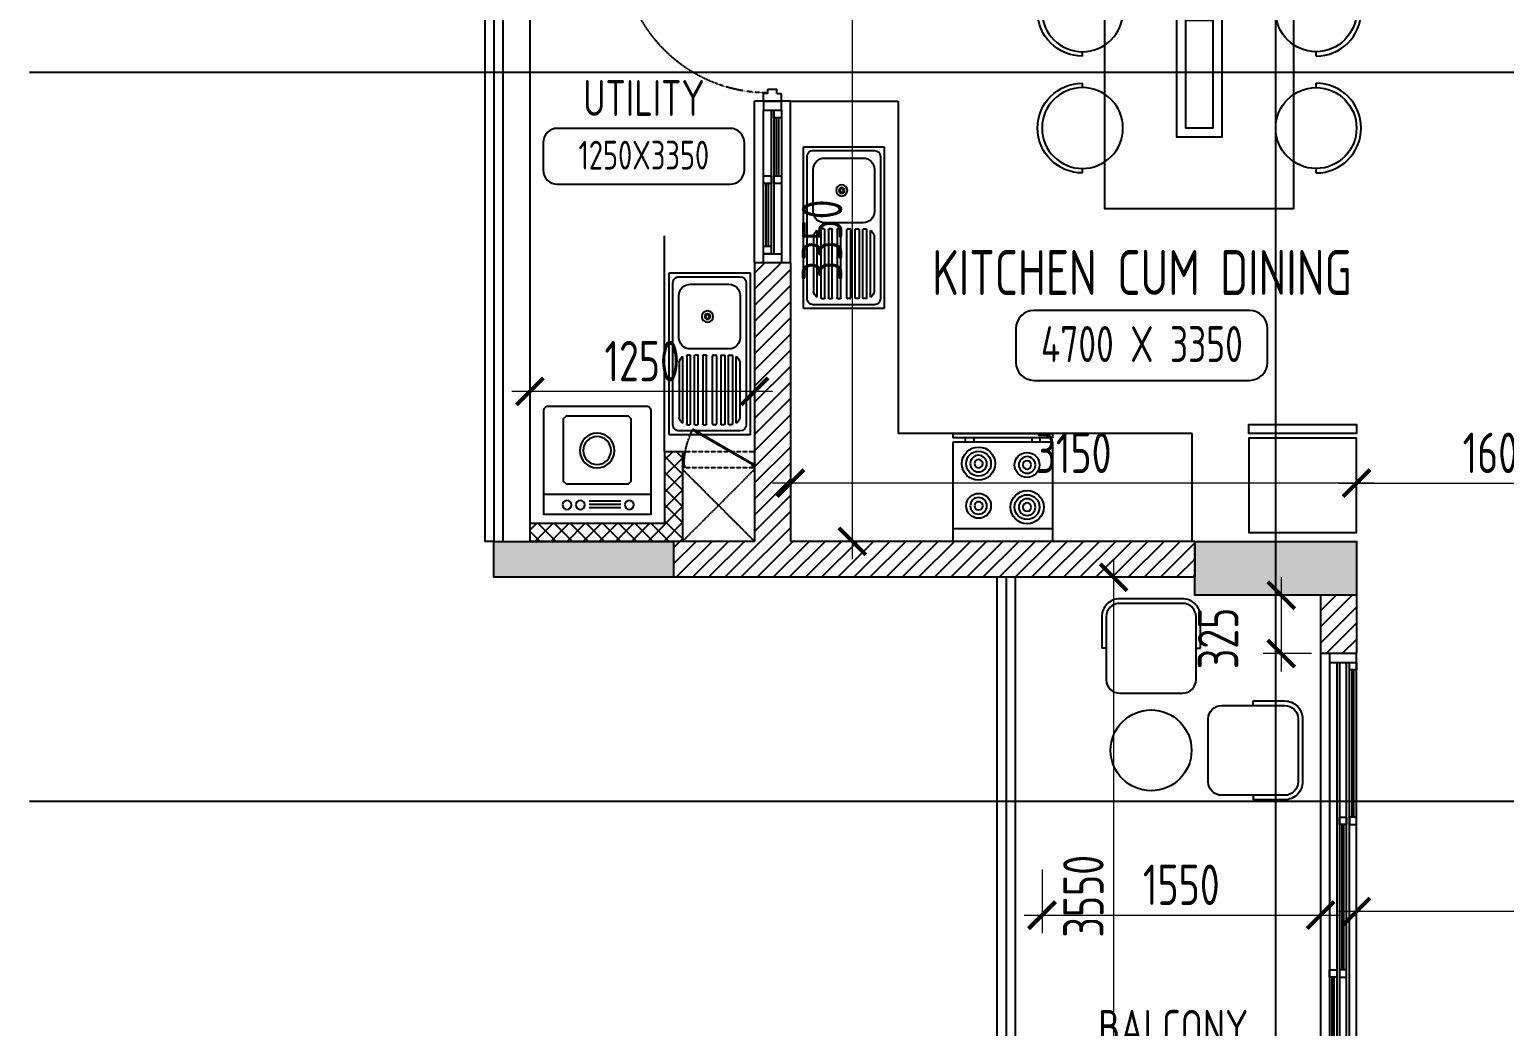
# Model space of a CAD drawing. Header units: millimetres. Extents: x -92307 to 258096, y -47434 to 112633.
# Drawn here: x -49828 to -41620, y -19580 to -14032 of the extents above; entities that cross this region are included whole.
import ezdxf
from ezdxf.enums import TextEntityAlignment as Align

# ---------------------------------------------------------------- set-up
doc = ezdxf.new("R2010")
doc.units = ezdxf.units.MM
doc.header["$LTSCALE"] = 10
doc.header["$PDMODE"] = 35
doc.header["$PDSIZE"] = 500
doc.linetypes.add('DASHED', pattern=[19.05, 12.7, -6.35])
doc.linetypes.add('HIDDEN', pattern=[9.525, 6.35, -3.175])
for name, color, linetype in [('07--DIM-1', 1, 'Continuous'), ('A--BLOCKWALL-1', 9, 'Continuous'), ('A--BLOCKWALL-2', 2, 'Continuous'), ('A--BLOCKWALL-3', 3, 'Continuous'), ('A--BLOCKWALL-HATCH', 8, 'Continuous'), ('A--DOWN', 34, 'Continuous'), ('A--FIXTURE-0', 8, 'Continuous'), ('A--FURNITURE-0', 253, 'Continuous'), ('A--GLAZING-0', 181, 'Continuous'), ('A--HANDRAIL-1', 9, 'Continuous'), ('A--HATCH-1', 8, 'Continuous'), ('A--SANITARY-0', 253, 'Continuous'), ('A--SHAFT-HIDDEN', 9, 'HIDDEN'), ('A--SPACENUMBER', 2, 'Continuous'), ('A--SPACENUMBER-1', 8, 'Continuous'), ('A--SPACEREF', 3, 'Continuous'), ('A--Stucture', 9, 'Continuous'), ('A--TILING-1', 8, 'Continuous'), ('Typical floor Column Centre line$0$X-3rd Floor Column$0$A--COL250', 250, 'Continuous'), ('Typical floor Column Centre line$0$X-3rd Floor Column$0$A--CONCRETE-4', 4, 'Continuous')]:
    doc.layers.add(name, color=color, linetype=linetype)
doc.styles.add('ISO', font='isocp2.shx', dxfattribs={"width": 0.8})
doc.dimstyles.new('A-DIM-100', dxfattribs={"dimscale": 100, "dimtxt": 2.25, "dimasz": 1.5, "dimexe": 1, "dimexo": 0.5, "dimgap": 0, "dimtad": 0, "dimdec": 0, "dimzin": 12, "dimdsep": 46, "dimtxsty": 'ISO', "dimblk": 'ARCHTICK', "dimcen": 1, "dimdle": 1, "dimclrd": 8, "dimclre": 8, "dimclrt": 256, "dimadec": 0, "dimazin": 3, "dimtfac": 1, "dimtdec": 0, "dimtmove": 1, "dimatfit": 2, "dimfxl": 1, "dimtvp": 0.75, "dimtolj": 1, "dimtzin": 12, "dimlwd": 18, "dimlwe": 18, "dimarcsym": 0})
pattern_1 = [(45, (-32543.27, -23780.42), (-44.90128, 44.90128), [])]
pattern_2 = [(45, (-32543.27, -23780.42), (-44.90128, 44.90128), []), (135, (-32543.27, -23780.42), (-44.90128, -44.90128), [])]

# ---------------------------------------------------------------- blocks, each defined once
blk = doc.blocks.new('A$C337B3EF4')
for p, q in [((0, 225), (0, 250)), ((0, -250), (0, -225))]:
    blk.add_line(p, q)
blk.add_circle((0, 0), 225)
blk.add_arc((0, 0), 250, 270, 90)
blk = doc.blocks.new('A$C666E5324')
at = {"layer": 'A--FURNITURE-0'}
for points in [[(0, -525), (-1500, -525), (-1500, 525), (0, 525)], [(-400, -125), (-1100, -125), (-1100, 125), (-400, 125)], [(-450, -75), (-1050, -75), (-1050, 75), (-450, 75)]]:
    blk.add_lwpolyline(points, close=True, dxfattribs=at)
at = {"layer": 'A--FURNITURE-0', "xscale": -1, "rotation": 270.000000000004}
for p in [(-1050, 650), (-400, 650)]:
    blk.add_blockref('A$C337B3EF4', p, dxfattribs=at)
at = {"layer": 'A--FURNITURE-0', "rotation": 270.000000000004}
for p in [(-1050, -650), (-400, -650)]:
    blk.add_blockref('A$C337B3EF4', p, dxfattribs=at)
blk = doc.blocks.new('A$C34D21E7E')
at = {"layer": 'A--DOWN'}
for p, q in [((-150, 2450), (-150, -150)), ((-110, 2450), (-110, -150)), ((-95, 2450), (-95, -150)), ((-55, -150), (-55, 2450)), ((-40, -150), (-40, 2450)), ((0, -150), (0, 2450))]:
    blk.add_line(p, q, dxfattribs=at)
for points in [[(-150, 2450), (0, 2450), (0, 2500), (-150, 2500)], [(-40, 2450), (0, 2450), (0, 2410), (-40, 2410)], [(-95, 1590), (-55, 1590), (-55, 1550), (-95, 1550)], [(-40, 1550), (0, 1550), (0, 1590), (-40, 1590)], [(-150, 740), (-110, 740), (-110, 700), (-150, 700)], [(-95, 700), (-55, 700), (-55, 740), (-95, 740)], [(-150, -150), (-110, -150), (-110, -110), (-150, -110)], [(-150, -150), (0, -150), (0, -200), (-150, -200)]]:
    blk.add_lwpolyline(points, close=True, dxfattribs=at)
at = {"layer": 'A--GLAZING-0'}
for p, q in [((-25, 1590), (-25, 2410)), ((-15, 1590), (-15, 2410)), ((-80, 740), (-80, 1550)), ((-70, 740), (-70, 1550)), ((-135, -110), (-135, 700)), ((-125, -110), (-125, 700))]:
    blk.add_line(p, q, dxfattribs=at)
blk = doc.blocks.new('A$C1CBF2325')
at = {"layer": 'A--DOWN'}
for p, q in [((100, 0), (0, 0)), ((0, 0), (0, -42)), ((100, 0), (100, -42)), ((25, -42), (0, -42)), ((25, -42), (25, -67)), ((75, -67), (25, -67)), ((75, -42), (75, -67)), ((75, -42), (100, -42)), ((78.8, -46.2), (78.8, -67)), ((78.8, -46.2), (886, -46.2)), ((78.8, -67), (886, -67)), ((886, -67), (886, -46.2)), ((25, -858), (0, -858)), ((0, -900), (0, -858)), ((100, -900), (0, -900)), ((75, -833), (25, -833)), ((25, -858), (25, -833)), ((75, -858), (75, -833)), ((75, -858), (100, -858)), ((100, -900), (100, -858))]:
    blk.add_line(p, q, dxfattribs=at)
at = {"layer": 'A--DOWN', "color": 8, "linetype": 'DASHED', "ltscale": 0.005}
blk.add_arc((78.8, -46.2), 807.5, 269.73187, 358.52905, dxfattribs=at)
blk = doc.blocks.new('A$C35654C4B')
at = {"layer": 'A--BLOCKWALL-1'}
for p, q in [((-900, 200), (0, 200)), ((-900, 0), (0, 0))]:
    blk.add_line(p, q, dxfattribs=at)
at = {"layer": 'A--DOWN'}
for p, q in [((-50, 150), (-850, 150)), ((-50, 107.3), (-850, 107.3)), ((-50, 92.7), (-807, 92.7)), ((-850, 50), (-50, 50))]:
    blk.add_line(p, q, dxfattribs=at)
for points in [[(-850, 50), (-850, 150), (-900, 150), (-900, 50)], [(-807, 50), (-807, 92.7), (-850, 92.7), (-850, 50)], [(-416, 107.3), (-416, 150), (-459, 150), (-459, 107.3)], [(-416, 50), (-416, 92.7), (-459, 92.7), (-459, 50)], [(-50, 107.3), (-50, 150), (-93, 150), (-93, 107.3)], [(-50, 50), (-50, 150), (0, 150), (0, 50)]]:
    blk.add_lwpolyline(points, close=True, dxfattribs=at)
at = {"layer": 'A--GLAZING-0'}
for p, q in [((-416, 135.6), (-93, 135.6)), ((-416, 121.6), (-93, 121.6)), ((-807, 78.4), (-459, 78.4)), ((-807, 64.4), (-459, 64.4))]:
    blk.add_line(p, q, dxfattribs=at)
blk = doc.blocks.new('A$C06896976')
at = {"layer": 'A--FIXTURE-0'}
for p, q in [((0, 0.6), (-0.6, 0.6)), ((-0.6, 0.6), (-0.6, 0)), ((-0.525, 0.6), (-0.525, 0)), ((0, 0), (0, 0.6)), ((0.05, 0.6), (0.025, 0.6)), ((0.025, 0.6), (0.025, 0)), ((0.05, 0), (0.05, 0.6)), ((0, 0.525), (0.025, 0.525)), ((0.025, 0.475), (0, 0.475)), ((0.025, 0.125), (0, 0.125)), ((-0.6, 0), (0, 0)), ((0, 0.075), (0.025, 0.075)), ((0.025, 0), (0.05, 0))]:
    blk.add_line(p, q, dxfattribs=at)
for centre, major_axis, start_param, end_param in [((-0.3937, 0.4463), (0.0707, 0.0707), 0.785398, 7.068583), ((-0.3937, 0.4463), (0.053, 0.053), 0.785398, 7.068583), ((-0.3937, 0.4463), (0.0354, 0.0354), 0.785398, 7.068583), ((-0.3937, 0.4463), (0.0177, 0.0177), 0.785398, 7.068583), ((-0.1392, 0.4463), (-0.053, 0.053), -0.785398, 5.497787), ((-0.1392, 0.4463), (-0.0354, 0.0354), -0.785398, 5.497787), ((-0.1392, 0.4463), (0.0177, 0.0177), 0.785398, 7.068583), ((-0.3858, 0.1537), (0.053, -0.053), -0.785398, 5.497787), ((-0.3858, 0.1537), (0.0354, -0.0354), -0.785398, 5.497787), ((-0.3858, 0.1537), (-0.0177, -0.0177), 0.785398, 7.068583), ((-0.1313, 0.1537), (-0.0707, -0.0707), 0.785398, 7.068583), ((-0.1313, 0.1537), (-0.053, -0.053), 0.785398, 7.068583), ((-0.1313, 0.1537), (-0.0354, -0.0354), 0.785398, 7.068583), ((-0.1313, 0.1537), (-0.0177, -0.0177), 0.785398, 7.068583)]:
    blk.add_ellipse(centre, major_axis=major_axis, ratio=1, start_param=start_param, end_param=end_param, dxfattribs=at)
blk = doc.blocks.new('A$C321E12B3')
at = {"layer": 'A--SANITARY-0', "ltscale": 5}
for p, q in [((-0.9, 0.45), (0, 0.45)), ((-0.9, 0), (-0.9, 0.45)), ((-0.8453, 0.429), (-0.0547, 0.429)), ((0, 0.45), (0, 0)), ((-0.879, 0.0547), (-0.879, 0.3953)), ((-0.8369, 0.1178), (-0.8369, 0.3322)), ((-0.7738, 0.3953), (-0.54, 0.3953)), ((-0.4769, 0.3322), (-0.4769, 0.1178)), ((-0.4433, 0.3352), (-0.4433, 0.3478)), ((-0.4391, 0.352), (-0.0589, 0.352)), ((-0.0589, 0.331), (-0.4391, 0.331)), ((-0.0633, 0.373), (-0.4347, 0.373)), ((-0.404, 0.3941), (-0.0939, 0.3941)), ((-0.0547, 0.3478), (-0.0547, 0.3352)), ((-0.021, 0.3953), (-0.021, 0.0547)), ((-0.4433, 0.2931), (-0.4433, 0.3057)), ((-0.4433, 0.246), (-0.4433, 0.2586)), ((-0.4391, 0.31), (-0.0589, 0.31)), ((-0.0589, 0.2889), (-0.4391, 0.2889)), ((-0.4391, 0.2628), (-0.0589, 0.2628)), ((-0.0547, 0.3057), (-0.0547, 0.2931)), ((-0.0547, 0.2586), (-0.0547, 0.246)), ((-0.4433, 0.204), (-0.4433, 0.1914)), ((-0.0589, 0.2418), (-0.4391, 0.2418)), ((-0.0589, 0.2082), (-0.4391, 0.2082)), ((-0.4391, 0.1872), (-0.0589, 0.1872)), ((-0.0547, 0.1914), (-0.0547, 0.204)), ((-0.4433, 0.1569), (-0.4433, 0.1443)), ((-0.4433, 0.1148), (-0.4433, 0.1022)), ((-0.0589, 0.1611), (-0.4391, 0.1611)), ((-0.4391, 0.14), (-0.0589, 0.14)), ((-0.0589, 0.119), (-0.4391, 0.119)), ((-0.4391, 0.098), (-0.0589, 0.098)), ((-0.0547, 0.1443), (-0.0547, 0.1569)), ((-0.0547, 0.1022), (-0.0547, 0.1148)), ((0, 0), (-0.9, 0)), ((-0.0547, 0.021), (-0.8453, 0.021)), ((-0.54, 0.0547), (-0.7738, 0.0547)), ((-0.0633, 0.077), (-0.4347, 0.077)), ((-0.404, 0.0559), (-0.0939, 0.0559))]:
    blk.add_line(p, q, dxfattribs=at)
at = {"layer": 'A--SANITARY-0'}
blk.add_line((-0.9, 0.45), (0, 0.45), dxfattribs=at)
at = {"layer": 'A--SANITARY-0', "ltscale": 5, "extrusion": (0, 0, -1)}
for centre, major_axis, start_param, end_param in [((-0.8453, 0.3953), (-0.0238, 0.0238), 5.497787, 7.068583), ((-0.0547, 0.3953), (-0.0238, 0.0238), 0.785398, 2.356194), ((-0.7738, 0.3322), (0.0446, 0.0446), 3.926991, 5.497787), ((-0.54, 0.3322), (0.0446, 0.0446), -0.785398, 0.785398), ((-0.4391, 0.3478), (0.00297, 0.00297), 3.926991, 5.497787), ((-0.4391, 0.3352), (-0.00297, 0.00297), 3.926991, 5.497787), ((-0.3928, 0.3449), (-0.0357, 0.0357), 6.090163, 6.844508), ((-0.1051, 0.3449), (-0.0357, 0.0357), 1.009473, 1.763819), ((-0.0589, 0.3478), (0.00297, 0.00297), -0.785398, 0.785398), ((-0.0589, 0.3352), (-0.00297, 0.00297), 2.356194, 3.926991), ((-0.4391, 0.3057), (-0.00297, 0.00297), 5.497787, 7.068583), ((-0.4391, 0.2931), (-0.00297, 0.00297), 3.926991, 5.497787), ((-0.0589, 0.3057), (0.00297, 0.00297), -0.785398, 0.785398), ((-0.0589, 0.2931), (-0.00297, 0.00297), 2.356194, 3.926991), ((-0.6569, 0.2136), (0.0223, 0.0223), 0.785398, 7.068583), ((-0.6569, 0.2136), (0.0112, 0.0112), 0.785398, 7.068583), ((-0.6569, 0.2136), (0.00743, 0.00743), 0.785398, 7.068583), ((-0.4391, 0.204), (0.00297, 0.00297), 3.926991, 5.497787), ((-0.4391, 0.1914), (-0.00297, 0.00297), 3.926991, 5.497787), ((-0.0589, 0.204), (0.00297, 0.00297), -0.785398, 0.785398), ((-0.0589, 0.1914), (-0.00297, 0.00297), 2.356194, 3.926991), ((-0.7738, 0.1178), (-0.0446, 0.0446), 3.926991, 5.497787), ((-0.54, 0.1178), (-0.0446, 0.0446), 2.356194, 3.926991), ((-0.4391, 0.1569), (0.00297, 0.00297), 3.926991, 5.497787), ((-0.4391, 0.1443), (0.00297, 0.00297), 2.356194, 3.926991), ((-0.4391, 0.1148), (0.00297, 0.00297), 3.926991, 5.497787), ((-0.4391, 0.1022), (0.00297, 0.00297), 2.356194, 3.926991), ((-0.0589, 0.1569), (0.00297, 0.00297), -0.785398, 0.785398), ((-0.0589, 0.1443), (-0.00297, 0.00297), 2.356194, 3.926991), ((-0.0589, 0.1148), (0.00297, 0.00297), -0.785398, 0.785398), ((-0.0589, 0.1022), (-0.00297, 0.00297), 2.356194, 3.926991), ((-0.8453, 0.0547), (0.0238, 0.0238), 2.356194, 3.926991), ((-0.3928, 0.1051), (-0.0357, 0.0357), 4.151066, 4.905412), ((-0.1051, 0.1051), (-0.0357, 0.0357), 2.94857, 3.702916), ((-0.0547, 0.0547), (-0.0238, 0.0238), 2.356194, 3.926991)]:
    blk.add_ellipse(centre, major_axis=major_axis, ratio=1, start_param=start_param, end_param=end_param, dxfattribs=at)
at = {"layer": 'A--SANITARY-0', "ltscale": 5}
for centre, major_axis, start_param, end_param in [((-0.4391, 0.2586), (-0.00297, -0.00297), 3.926991, 5.497787), ((-0.0589, 0.2586), (-0.00297, -0.00297), 2.356194, 3.926991), ((-0.4391, 0.246), (0.00297, -0.00297), 3.926991, 5.497787), ((-0.0589, 0.246), (0.00297, -0.00297), -0.785398, 0.785398)]:
    blk.add_ellipse(centre, major_axis=major_axis, ratio=1, start_param=start_param, end_param=end_param, dxfattribs=at)
blk = doc.blocks.new('A$C4DFF75E1')
at = {"layer": 'A--DOWN'}
for p, q in [((9.2, 24.6), (0, 24.6)), ((0, 24.6), (0, 0)), ((0, 0), (12.3, 0)), ((9.2, 15.2, 0), (9.2, 24.6, 0)), ((12.3, 15.2, 0), (9.2, 15.2, 0)), ((12.3, 15.2, 0), (12.3, 0, 0)), ((12.3, 15.2, 0), (12.3, 0, 0)), ((12.3, 0), (12.3, 15.2)), ((437.7, 15.2, 0), (437.7, 0, 0)), ((437.7, 15.2, 0), (437.7, 0, 0)), ((437.7, 15.2, 0), (440.8, 15.2, 0)), ((437.7, 0), (437.7, 15.2)), ((450, 0), (437.7, 0)), ((440.8, 24.6), (450, 24.6)), ((440.8, 15.2, 0), (440.8, 24.5, 0)), ((450, 24.6), (450, 0))]:
    blk.add_line(p, q, dxfattribs=at)
blk.add_lwpolyline([(13.8, 18.5), (387.6, 234.3), (384.6, 239.6), (10.7, 23.8)], close=True, dxfattribs=at)
blk.add_circle((10, 23.8, 0), 0.781, dxfattribs=at)
at = {"layer": 'A--DOWN', "color": 8, "linetype": 'DASHED', "ltscale": 0.003}
blk.add_arc((-37, 15.2, 0), 477.8, 0, 27.29356, dxfattribs=at)
blk = doc.blocks.new('A$C383732B3')
for p, q in [((275, 250), (275, 275)), ((275, -250), (275, -275))]:
    blk.add_line(p, q)
blk.add_lwpolyline([(275, 275), (100, 275, 0.414214), (0, 175), (0, -175, 0.414214), (100, -275), (275, -275)], format="xyb")
blk.add_lwpolyline([(100, -250), (450, -250, 0.414214), (525, -175), (525, 175, 0.414214), (450, 250), (100, 250, 0.414214), (25, 175), (25, -175, 0.414214)], format="xyb", close=True)
blk = doc.blocks.new('SPACE')
at = {"layer": 'A--SPACENUMBER-1'}
blk.add_lwpolyline([(-600, 0), (600, 0, 0.41421356), (700, 100), (700, 288.5, 0.41421356), (600, 388.5), (-600, 388.5, 0.41421356), (-700, 288.5), (-700, 100, 0.41421356), (-600, 0, -0.05251446)], format="xyb", dxfattribs=at)
at = {"layer": 'A--SPACENUMBER', "style": 'ISO', "width": 0.8, "flags": 4}
blk.add_attdef('01', text='', height=250, dxfattribs=at).set_placement((0.455, 202.41), align=Align.MIDDLE)
at = {"layer": 'A--SPACEREF', "style": 'ISO', "width": 0.8, "flags": 4}
blk.add_attdef('S', text='', height=300, dxfattribs=at).set_placement((1.35, 474.975), align=Align.CENTER)
blk = doc.blocks.new('A$C2D7D56F7')
at = {"layer": 'A--FIXTURE-0'}
for p, q in [((-0.0443, -0.0369), (0.1306, -0.0369)), ((-0.0443, -0.0556), (0.1306, -0.0556)), ((-0.0443, -0.0744), (0.1306, -0.0744)), ((-0.3, -0.1125), (0.3, -0.1125))]:
    blk.add_line(p, q, dxfattribs=at)
blk.add_lwpolyline([(0.3, -0.575, -0.414214), (0.275, -0.6), (-0.275, -0.6, -0.414214), (-0.3, -0.575), (-0.3, 0), (0.3, 0)], format="xyb", close=True, dxfattribs=at)
blk.add_lwpolyline([(-0.1731, -0.1685), (0.1734, -0.1685), (0.1891, -0.1842), (0.1891, -0.5307), (0.1734, -0.5465), (-0.1731, -0.5465), (-0.1889, -0.5307), (-0.1889, -0.1842)], close=True, dxfattribs=at)
for centre, radius in [((-0.1687, -0.0522), 0.025), ((-0.0947, -0.0522), 0.025), ((0.1777, -0.0522), 0.025), ((-0.0007, -0.3546), 0.0964), ((-0.0007, -0.3546), 0.0776)]:
    blk.add_circle(centre, radius, dxfattribs=at)
blk = doc.blocks.new('_ArchTick')
at = {"color": 0, "const_width": 0.15}
blk.add_lwpolyline([(-0.5, -0.5), (0.5, 0.5)], dxfattribs=at)
blk = doc.blocks.new('*D277')
at = {"layer": '07--DIM-1', "color": 8, "lineweight": 18}
for p, q in [((-44193.3, -18706.7), (-44193.3, -19060.5)), ((-42643.3, -18706.7), (-42643.3, -19060.5)), ((-44293.3, -18960.5), (-42543.3, -18960.5))]:
    blk.add_line(p, q, dxfattribs=at)
at = {"layer": 'Defpoints', "color": 0}
for p in [(-44193.3, -18656.7), (-42643.3, -18656.7), (-42643.3, -18960.5)]:
    blk.add_point(p, dxfattribs=at)
at = {"layer": '07--DIM-1', "color": 8, "lineweight": 18, "xscale": 150, "yscale": 150, "zscale": 150, "rotation": 180}
blk.add_blockref('_ArchTick', (-44193.3, -18960.5), dxfattribs=at)
at = {"layer": '07--DIM-1', "color": 8, "lineweight": 18, "xscale": 150, "yscale": 150, "zscale": 150}
blk.add_blockref('_ArchTick', (-42643.3, -18960.5), dxfattribs=at)
at = {"layer": '07--DIM-1', "insert": (-43418.3, -18791.8), "char_height": 225, "attachment_point": 5, "style": 'ISO'}
blk.add_mtext('\\A1;1550', dxfattribs=at)
blk = doc.blocks.new('*D278')
at = {"layer": '07--DIM-1', "color": 8, "lineweight": 18}
for p, q in [((-43794.5, -20730.4), (-43794.5, -16980.4)), ((-44143.3, -17080.4), (-43694.5, -17080.4)), ((-44143.3, -20630.4), (-43694.5, -20630.4))]:
    blk.add_line(p, q, dxfattribs=at)
at = {"layer": 'Defpoints', "color": 0}
for p in [(-44193.3, -17080.4), (-43794.5, -17080.4), (-44193.3, -20630.4)]:
    blk.add_point(p, dxfattribs=at)
at = {"layer": '07--DIM-1', "color": 8, "lineweight": 18, "xscale": 150, "yscale": 150, "zscale": 150}
for p, rotation in [((-43794.5, -17080.4), 90), ((-43794.5, -20630.4), 270)]:
    blk.add_blockref('_ArchTick', p, dxfattribs=dict(at, rotation=rotation))
at = {"layer": '07--DIM-1', "insert": (-43963.2, -18855.4), "char_height": 225, "attachment_point": 5, "rotation": 90, "style": 'ISO'}
blk.add_mtext('\\A1;3550', dxfattribs=at)
blk = doc.blocks.new('*D280')
at = {"layer": '07--DIM-1', "color": 8, "lineweight": 18}
for p, q in [((-42862.3, -17080.4), (-42862.3, -17605.4)), ((-42693.3, -17180.4), (-42962.3, -17180.4)), ((-42693.3, -17505.4), (-42962.3, -17505.4))]:
    blk.add_line(p, q, dxfattribs=at)
at = {"layer": 'Defpoints', "color": 0}
for p in [(-42643.3, -17180.4), (-42862.3, -17505.4), (-42643.3, -17505.4)]:
    blk.add_point(p, dxfattribs=at)
at = {"layer": '07--DIM-1', "color": 8, "lineweight": 18, "xscale": 150, "yscale": 150, "zscale": 150}
for p, rotation in [((-42862.3, -17180.4), 90), ((-42862.3, -17505.4), 270)]:
    blk.add_blockref('_ArchTick', p, dxfattribs=dict(at, rotation=rotation))
at = {"layer": '07--DIM-1', "insert": (-43213.4, -17420.7), "char_height": 225, "attachment_point": 5, "rotation": 90, "style": 'ISO'}
blk.add_mtext('\\A1;325', dxfattribs=at)
blk = doc.blocks.new('*D281')
at = {"layer": '07--DIM-1', "color": 8, "lineweight": 18}
for p, q in [((-47043.3, -16309.1), (-47043.3, -15946.2)), ((-45793.3, -16309.1), (-45793.3, -15946.2)), ((-45693.3, -16046.2), (-47143.3, -16046.2))]:
    blk.add_line(p, q, dxfattribs=at)
at = {"layer": 'Defpoints', "color": 0}
for p in [(-47043.3, -16046.2), (-47043.3, -16359.1), (-45793.3, -16359.1)]:
    blk.add_point(p, dxfattribs=at)
at = {"layer": '07--DIM-1', "color": 8, "lineweight": 18, "xscale": 150, "yscale": 150, "zscale": 150, "rotation": 180}
blk.add_blockref('_ArchTick', (-47043.3, -16046.2), dxfattribs=at)
at = {"layer": '07--DIM-1', "color": 8, "lineweight": 18, "xscale": 150, "yscale": 150, "zscale": 150}
blk.add_blockref('_ArchTick', (-45793.3, -16046.2), dxfattribs=at)
at = {"layer": '07--DIM-1', "insert": (-46418.3, -15877.4), "char_height": 225, "attachment_point": 5, "style": 'ISO'}
blk.add_mtext('\\A1;1250', dxfattribs=at)
blk = doc.blocks.new('A$C47D60FF3')
at = {"layer": 'A--FIXTURE-0'}
blk.add_lwpolyline([(-0.075, 0.6), (-0.075, 0), (-0.6, 0), (-0.6, 0.6)], close=True, dxfattribs=at)
blk.add_lwpolyline([(-0.05, 0.6), (-0.05, 0), (0, 0), (0, 0.6), (-0.05, 0.6)], dxfattribs=at)
blk = doc.blocks.new('*D283')
at = {"layer": '07--DIM-1', "color": 8, "lineweight": 18}
for p, q in [((-42443.3, -19080.4), (-42443.3, -18840.7)), ((-37593.3, -19080.4), (-37593.3, -18840.7)), ((-37493.3, -18940.7), (-42543.3, -18940.7))]:
    blk.add_line(p, q, dxfattribs=at)
at = {"layer": 'Defpoints', "color": 0}
for p in [(-42443.3, -18940.7), (-42443.3, -19130.4), (-37593.3, -19130.4)]:
    blk.add_point(p, dxfattribs=at)
at = {"layer": '07--DIM-1', "color": 8, "lineweight": 18, "xscale": 150, "yscale": 150, "zscale": 150, "rotation": 180}
blk.add_blockref('_ArchTick', (-42443.3, -18940.7), dxfattribs=at)
at = {"layer": '07--DIM-1', "color": 8, "lineweight": 18, "xscale": 150, "yscale": 150, "zscale": 150}
blk.add_blockref('_ArchTick', (-37593.3, -18940.7), dxfattribs=at)
at = {"layer": '07--DIM-1', "insert": (-40018.3, -18771.9), "char_height": 225, "attachment_point": 5, "style": 'ISO'}
blk.add_mtext('\\A1;4850', dxfattribs=at)
blk = doc.blocks.new('*D285')
at = {"layer": '07--DIM-1', "color": 8, "lineweight": 18}
for p, q in [((-45593.3, -16830.4), (-45593.3, -16456.6)), ((-42443.3, -16830.4), (-42443.3, -16456.6)), ((-42343.3, -16556.6), (-45693.3, -16556.6))]:
    blk.add_line(p, q, dxfattribs=at)
at = {"layer": 'Defpoints', "color": 0}
for p in [(-45593.3, -16556.6), (-45593.3, -16880.4), (-42443.3, -16880.4)]:
    blk.add_point(p, dxfattribs=at)
at = {"layer": '07--DIM-1', "color": 8, "lineweight": 18, "xscale": 150, "yscale": 150, "zscale": 150, "rotation": 180}
blk.add_blockref('_ArchTick', (-45593.3, -16556.6), dxfattribs=at)
at = {"layer": '07--DIM-1', "color": 8, "lineweight": 18, "xscale": 150, "yscale": 150, "zscale": 150}
blk.add_blockref('_ArchTick', (-42443.3, -16556.6), dxfattribs=at)
at = {"layer": '07--DIM-1', "insert": (-44018.3, -16387.8), "char_height": 225, "attachment_point": 5, "style": 'ISO'}
blk.add_mtext('\\A1;3150', dxfattribs=at)
blk = doc.blocks.new('*D286')
at = {"layer": '07--DIM-1', "color": 8, "lineweight": 18}
for p, q in [((-42443.3, -16830.4), (-42443.3, -16456.6)), ((-40843.3, -16830.4), (-40843.3, -16456.6)), ((-42543.3, -16556.6), (-40743.3, -16556.6))]:
    blk.add_line(p, q, dxfattribs=at)
at = {"layer": 'Defpoints', "color": 0}
for p in [(-40843.3, -16556.6), (-42443.3, -16880.4), (-40843.3, -16880.4)]:
    blk.add_point(p, dxfattribs=at)
at = {"layer": '07--DIM-1', "color": 8, "lineweight": 18, "xscale": 150, "yscale": 150, "zscale": 150, "rotation": 180}
blk.add_blockref('_ArchTick', (-42443.3, -16556.6), dxfattribs=at)
at = {"layer": '07--DIM-1', "color": 8, "lineweight": 18, "xscale": 150, "yscale": 150, "zscale": 150}
blk.add_blockref('_ArchTick', (-40843.3, -16556.6), dxfattribs=at)
at = {"layer": '07--DIM-1', "insert": (-41643.3, -16387.8), "char_height": 225, "attachment_point": 5, "style": 'ISO'}
blk.add_mtext('\\A1;1600', dxfattribs=at)
blk = doc.blocks.new('*D287')
at = {"layer": '07--DIM-1', "color": 8, "lineweight": 18}
for p, q in [((-45248.5, -16980.4), (-45248.5, -13430.4)), ((-45543.3, -13530.4), (-45148.5, -13530.4)), ((-45543.3, -16880.4), (-45148.5, -16880.4))]:
    blk.add_line(p, q, dxfattribs=at)
at = {"layer": 'Defpoints', "color": 0}
for p in [(-45593.3, -13530.4), (-45248.5, -13530.4), (-45593.3, -16880.4)]:
    blk.add_point(p, dxfattribs=at)
at = {"layer": '07--DIM-1', "color": 8, "lineweight": 18, "xscale": 150, "yscale": 150, "zscale": 150}
for p, rotation in [((-45248.5, -13530.4), 90), ((-45248.5, -16880.4), 270)]:
    blk.add_blockref('_ArchTick', p, dxfattribs=dict(at, rotation=rotation))
at = {"layer": '07--DIM-1', "insert": (-45417.2, -15205.4), "char_height": 225, "attachment_point": 5, "rotation": 90, "style": 'ISO'}
blk.add_mtext('\\A1;3350', dxfattribs=at)

msp = doc.modelspace()

# ---------------------------------------------------------------- hatches: boundary and pattern name
at = {"layer": 'A--BLOCKWALL-HATCH'}
h = msp.add_hatch(dxfattribs=at)
h.set_pattern_fill('ANSI37', color=256, scale=20, style=0)
h.set_pattern_definition(pattern_2)
h.paths.add_polyline_path([(-46193.3, -16880.4), (-46193.3, -16380.4), (-46293.3, -16380.4), (-46293.3, -16780.4), (-47043.3, -16780.4), (-47043.3, -16880.4)])
h = msp.add_hatch(dxfattribs=at)
h.set_pattern_fill('ANSI37', color=256, scale=20, style=0)
h.set_pattern_definition(pattern_2)
h.paths.add_polyline_path([(-46193.3, -16880.4), (-46193.3, -16380.4), (-46293.3, -16380.4), (-46293.3, -16780.4), (-47043.3, -16780.4), (-47043.3, -16880.4)])
at = {"layer": 'A--HATCH-1'}
h = msp.add_hatch(dxfattribs=at)
h.set_pattern_fill('ANSI31', color=256, scale=20, style=0)
h.set_pattern_definition(pattern_1)
h.paths.add_polyline_path([(-43343.3, -17080.4), (-46243.3, -17080.4), (-46243.3, -16880.4), (-45793.3, -16880.4), (-45793.3, -15330.4), (-45593.3, -15330.4), (-45593.3, -16880.4), (-43343.3, -16880.4)])
h = msp.add_hatch(dxfattribs=at)
h.set_pattern_fill('ANSI31', color=256, scale=20, style=0)
h.set_pattern_definition(pattern_1)
h.paths.add_polyline_path([(-42443.3, -17180.4), (-42643.3, -17180.4), (-42643.3, -17505.4), (-42443.3, -17505.4)])
at = {"layer": 'Typical floor Column Centre line$0$X-3rd Floor Column$0$A--COL250'}
h = msp.add_hatch(color=256, dxfattribs=at)
h.dxf.hatch_style = 1
h.paths.add_polyline_path([(-47243.3, -16880.4), (-46243.3, -16880.4), (-46243.3, -17080.4), (-47243.3, -17080.4)])
h = msp.add_hatch(color=256, dxfattribs=at)
h.dxf.hatch_style = 1
h.paths.add_polyline_path([(-43343.3, -16880.4), (-42443.3, -16880.4), (-42443.3, -17180.4), (-43343.3, -17180.4)])

# ---------------------------------------------------------------- linework, layer by layer
at = {"color": 6}
for p, q in [((-42893.3, -24414), (-42893.3, -8483.3)), ((-49827.7, -14269.7), (-33900.2, -14269.7)), ((-49827.7, -18327), (-33857.5, -18327))]:
    msp.add_line(p, q, dxfattribs=at)
msp.add_line((-45209.4, -18327), (-33857.5, -18327))
at = {"layer": 'A--BLOCKWALL-1'}
for p, q in [((-47043.3, -13530.4), (-47043.3, -16880.4)), ((-45593.3, -14430.4), (-45793.3, -14430.4))]:
    msp.add_line(p, q, dxfattribs=at)
at = {"layer": 'A--BLOCKWALL-2'}
for p, q in [((-46293.3, -16380.4), (-46293.3, -16780.4)), ((-46293.3, -16380.4), (-46193.3, -16380.4)), ((-46293.3, -16380.4), (-46293.3, -16780.4)), ((-46293.3, -16380.4), (-46193.3, -16380.4)), ((-46193.3, -16380.4), (-46193.3, -16880.4)), ((-46193.3, -16380.4), (-46193.3, -16880.4)), ((-46293.3, -16780.4), (-47043.3, -16780.4)), ((-47043.3, -16780.4), (-47043.3, -16880.4)), ((-46293.3, -16780.4), (-47043.3, -16780.4)), ((-46193.3, -16880.4), (-47043.3, -16880.4))]:
    msp.add_line(p, q, dxfattribs=at)
at = {"layer": 'A--BLOCKWALL-3'}
for p, q in [((-45793.3, -15330.4), (-45793.3, -16880.4)), ((-45593.3, -15330.4), (-45793.3, -15330.4)), ((-45593.3, -15330.4), (-45593.3, -16880.4)), ((-46243.3, -16880.4), (-46243.3, -17080.4)), ((-45793.3, -16880.4), (-46243.3, -16880.4)), ((-43343.3, -16880.4), (-45593.3, -16880.4)), ((-43343.3, -16880.4), (-43343.3, -17080.4)), ((-43343.3, -17080.4), (-46243.3, -17080.4)), ((-42643.3, -17180.4), (-42643.3, -17505.4)), ((-42443.3, -17180.4), (-42643.3, -17180.4)), ((-42443.3, -17180.4), (-42443.3, -17505.4)), ((-42443.3, -17505.4), (-42643.3, -17505.4))]:
    msp.add_line(p, q, dxfattribs=at)
at = {"layer": 'A--FIXTURE-0'}
for p, q in [((-45593.3, -14430.4), (-44993.3, -14430.4)), ((-44993.3, -14430.4), (-44993.3, -16280.4)), ((-46293.3, -16380.4), (-46293.3, -15180.4)), ((-43357.7, -16280.4), (-44993.3, -16280.4)), ((-43357.7, -16880.4), (-43357.7, -16280.4))]:
    msp.add_line(p, q, dxfattribs=at)
at = {"layer": 'A--FURNITURE-0'}
msp.add_circle((-43586.5, -18043.6), 225, dxfattribs=at)
at = {"layer": 'A--HANDRAIL-1', "color": 1}
for p, q in [((-47243.3, -13530.4), (-47243.3, -16880.4)), ((-47193.3, -13530.4), (-47193.3, -16880.4)), ((-44393.3, -17080.4), (-44393.3, -20630.4)), ((-44343.3, -17080.4), (-44343.3, -20630.4))]:
    msp.add_line(p, q, dxfattribs=at)
at = {"layer": 'A--SHAFT-HIDDEN', "ltscale": 0.01}
for p, q in [((-46193.3, -16380.4), (-45793.3, -16380.4)), ((-46193.3, -16380.4), (-45793.3, -16380.4)), ((-46193.3, -16469.3), (-45793.3, -16469.3)), ((-46193.3, -16469.3), (-45793.3, -16469.3)), ((-45793.3, -16480.4), (-46193.3, -16880.4)), ((-46193.3, -16480.4), (-45793.3, -16880.4)), ((-45793.3, -16480.4), (-46193.3, -16880.4)), ((-46193.3, -16480.4), (-45793.3, -16880.4))]:
    msp.add_line(p, q, dxfattribs=at)
at = {"layer": 'A--Stucture', "linetype": 'Continuous', "ltscale": 0.5}
for p, q in [((-47243.3, -16880.4), (-47293.3, -16880.4)), ((-44443.3, -20630.4), (-44443.3, -17080.4))]:
    msp.add_line(p, q, dxfattribs=at)
msp.add_lwpolyline([(-47243.3, -9880.4), (-47243.3, -9830.4), (-47893.3, -9830.4, 0.414214), (-49043.3, -10980.4), (-49043.3, -13580.4), (-47293.3, -13580.4), (-47293.3, -16880.4)], format="xyb", dxfattribs=at)
at = {"layer": 'A--TILING-1'}
msp.add_line((-42643.3, -17505.4), (-42643.3, -20205.4), dxfattribs=at)
at = {"layer": 'Typical floor Column Centre line$0$X-3rd Floor Column$0$A--CONCRETE-4'}
for points in [[(-47243.3, -16880.4), (-46243.3, -16880.4), (-46243.3, -17080.4), (-47243.3, -17080.4)], [(-43343.3, -16880.4), (-42443.3, -16880.4), (-42443.3, -17180.4), (-43343.3, -17180.4)]]:
    msp.add_lwpolyline(points, close=True, dxfattribs=at)

# ---------------------------------------------------------------- block references
at = {"zscale": 0.8888888888658205}
for xscale, yscale in [(-0.8888888888650399, 0.8888888888686779), (-0.8888888888614019, 0.8888888888650399)]:
    msp.add_blockref('A$C4DFF75E1', (-45793.3, -16469.3), dxfattribs=dict(at, xscale=xscale, yscale=yscale))
at = {"layer": 'A--DOWN', "extrusion": (0, 0, -1), "zscale": -1}
msp.add_blockref('A$C1CBF2325', (45643.3, -13530.4), dxfattribs=at)
at = {"layer": 'A--DOWN', "xscale": -1, "rotation": 270}
msp.add_blockref('A$C35654C4B', (-45793.3, -14430.4), dxfattribs=at)
at = {"layer": 'A--DOWN'}
msp.add_blockref('A$C34D21E7E', (-42443.3, -20005.4), dxfattribs=at)
at = {"layer": 'A--FIXTURE-0', "xscale": -1000, "yscale": 1000}
for name, p, zscale, rotation in [('A$C2D7D56F7', (-46668.3, -16729.6), 1000, 180), ('A$C47D60FF3', (-43043.3, -16230.4), 999.9999999999999, 270)]:
    msp.add_blockref(name, p, dxfattribs=dict(at, zscale=zscale, rotation=rotation))
at = {"layer": 'A--FIXTURE-0', "extrusion": (0, 0, -1), "xscale": 923.0769112439157, "yscale": 923.0769112439157, "zscale": -923.0769112439119, "rotation": 89.99999999999865}
msp.add_blockref('A$C06896976', (44688.5, -16326.6), dxfattribs=at)
at = {"layer": 'A--FURNITURE-0', "rotation": 90}
msp.add_blockref('A$C666E5324', (-43318.3, -13530.4), dxfattribs=at)
at = {"layer": 'A--FURNITURE-0', "extrusion": (0, 0, -1), "xscale": -1, "zscale": -1, "rotation": 90}
msp.add_blockref('A$C383732B3', (43586.5, -17200.4), dxfattribs=at)
at = {"layer": 'A--FURNITURE-0', "xscale": -1}
msp.add_blockref('A$C383732B3', (-42743.3, -18043.6), dxfattribs=at)
at = {"layer": 'A--SANITARY-0', "xscale": 1000, "yscale": 1000, "zscale": 1000}
for p, rotation in [((-45521.4, -15584.4), 269.9999999999962), ((-46268.3, -16286.8), 269.9999999999959)]:
    msp.add_blockref('A$C321E12B3', p, dxfattribs=dict(at, rotation=rotation))
at = {"layer": 'A--SPACEREF'}
ref = msp.add_blockref('SPACE', (-46409.7, -14892.9), dxfattribs=dict(at, xscale=0.8000000000029104, yscale=0.7999999999992724, zscale=0.8))
ref.add_attrib('01', '1250X3350', dxfattribs={"layer": 'A--SPACENUMBER', "height": 160, "style": 'ISO', "width": 0.8, "flags": 4}).set_placement((-46409.2, -14730.9), align=Align.MIDDLE)
ref.add_attrib('S', 'UTILITY', dxfattribs={"height": 200, "style": 'ISO', "width": 0.8, "flags": 4}).set_placement((-46408.5, -14512.9), align=Align.CENTER)
ref = msp.add_blockref('SPACE', (-43638.7, -15984.5), dxfattribs=at)
ref.add_attrib('01', '4700 X 3350', dxfattribs={"layer": 'A--SPACENUMBER', "height": 200, "style": 'ISO', "width": 0.8, "flags": 4}).set_placement((-43638, -15782.1), align=Align.MIDDLE)
ref.add_attrib('S', 'KITCHEN CUM DINING', dxfattribs={"height": 250, "style": 'ISO', "width": 0.8, "flags": 4}).set_placement((-43637.1, -15509.5), align=Align.CENTER)
ref = msp.add_blockref('SPACE', (-43464.4, -20068.2), dxfattribs=dict(at, xscale=0.8000000000029104, yscale=0.7999999999992724, zscale=0.8))
ref.add_attrib('01', '1550 X 3550', dxfattribs={"layer": 'A--SPACENUMBER', "height": 160, "style": 'ISO', "width": 0.8, "flags": 4}).set_placement((-43463.9, -19906.3), align=Align.MIDDLE)
ref.add_attrib('S', 'BALCONY', dxfattribs={"height": 200, "style": 'ISO', "width": 0.8, "flags": 4}).set_placement((-43463.2, -19688.2), align=Align.CENTER)

# ---------------------------------------------------------------- dimensions: what is measured, and where the dimension line sits
at = {"layer": '07--DIM-1'}
for base, p1, p2, angle, picture, middle in [((-45248.5, -13530.4), (-45593.3, -16880.4), (-45593.3, -13530.4), 90, '*D287', (-45417.2, -15205.4)), ((-42443.3, -18940.7), (-37593.3, -19130.4), (-42443.3, -19130.4), 180, '*D283', (-40018.3, -18771.9))]:
    dim = msp.add_linear_dim(base=base, p1=p1, p2=p2, angle=angle, dimstyle='A-DIM-100', dxfattribs=at)
    dim.commit()
    dim.dimension.update_dxf_attribs({"geometry": picture, "text_midpoint": middle})
for base, p1, p2, picture, middle in [((-47043.3, -16046.2), (-45793.3, -16359.1), (-47043.3, -16359.1), '*D281', (-46418.3, -15877.4)), ((-45593.3, -16556.6), (-42443.3, -16880.4), (-45593.3, -16880.4), '*D285', (-44018.3, -16387.8)), ((-42643.3, -18960.5), (-44193.3, -18656.7), (-42643.3, -18656.7), '*D277', (-43418.3, -18791.8))]:
    dim = msp.add_linear_dim(base=base, p1=p1, p2=p2, dimstyle='A-DIM-100', dxfattribs=at)
    dim.commit()
    dim.dimension.update_dxf_attribs({"geometry": picture, "text_midpoint": middle})
for p1, p2, distance, picture, middle in [((-42443.3, -16880.4), (-40843.3, -16880.4), 323.9, '*D286', (-41643.3, -16387.8)), ((-44193.3, -20630.4), (-44193.3, -17080.4), -398.8, '*D278', (-43963.2, -18855.4))]:
    dim = msp.add_aligned_dim(p1=p1, p2=p2, distance=distance, dimstyle='A-DIM-100', dxfattribs=at)
    dim.commit()
    dim.dimension.update_dxf_attribs({"geometry": picture, "text_midpoint": middle})
dim = msp.add_linear_dim(base=(-42862.3, -17505.4), p1=(-42643.3, -17180.4), p2=(-42643.3, -17505.4), angle=270, dimstyle='A-DIM-100', dxfattribs=at)
dim.commit()
dim.dimension.update_dxf_attribs({"geometry": '*D280', "text_midpoint": (-43044.6, -17420.7), "dimtype": 161})

doc.saveas('drawing.dxf')
